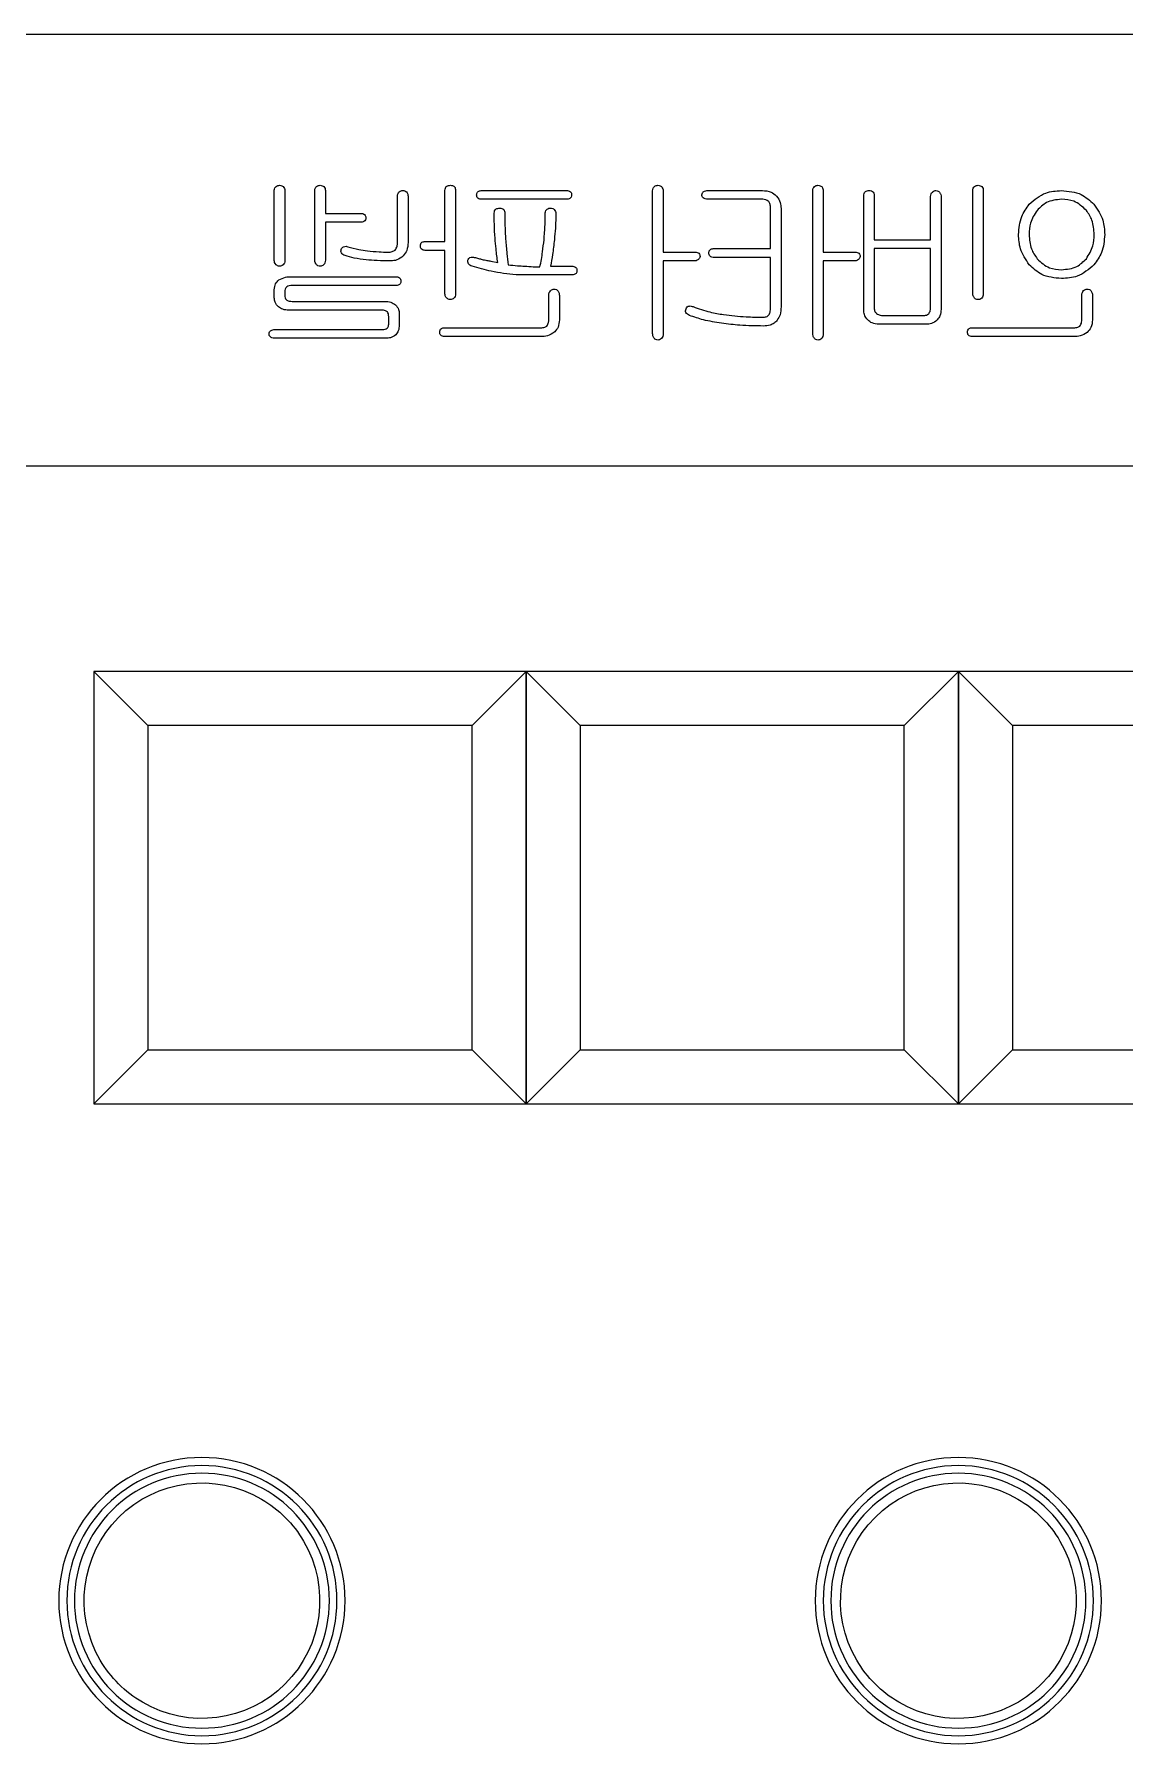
# Model space of a CAD drawing. Header units: millimetres. Extents: x 8533 to 164433, y 5768 to 115327.
# Drawn here: x 49133.3 to 49252.2, y 26641.5 to 26827.9 of the extents above; entities that cross this region are included whole.
import ezdxf

# ---------------------------------------------------------------- set-up
doc = ezdxf.new("R2010")
doc.units = ezdxf.units.MM
doc.header["$LTSCALE"] = 250
doc.layers.add('G-ENP 인버터 판넬', color=255, linetype='Continuous')

# ---------------------------------------------------------------- blocks, each defined once
blk = doc.blocks.new('240808_벽부형 인버터')
at = {"layer": 'G-ENP 인버터 판넬'}
for p, q in [((168.24, 437.42), (-168.24, 437.42)), ((-3.89, 413.07), (-3.89, 397.02)), ((-2.25, 397.02), (-2.25, 413.1)), ((21.03, 413.01), (21.03, 403.48)), ((22.68, 390.82), (22.68, 413.02)), ((39, 413.07), (30.51, 413.07)), ((45.96, 413.01), (45.96, 403.48)), ((47.6, 390.82), (47.6, 413.02)), ((74.15, 413.07), (61.02, 413.07)), ((78.28, 413.1), (78.28, 396.96)), ((79.93, 405.12), (79.93, 413.1)), ((98.55, 413.09), (98.55, 409.5)), ((100.2, 402.18), (100.2, 413.11)), ((104.85, 413.08), (104.85, 402.18)), ((106.5, 402.18), (106.5, 413.11)), ((2.68, 412.09), (2.68, 394.57)), ((4.32, 405.4), (4.32, 412.12)), ((13.09, 412.26), (13.09, 405.4)), ((14.73, 394.54), (14.73, 412.24)), ((27.61, 410.28), (27.61, 394.97)), ((29.25, 404.03), (29.25, 410.33)), ((30.45, 411.7), (39.02, 411.7)), ((61.02, 411.7), (74.15, 411.7)), ((85.68, 412.18), (85.68, 404.99)), ((87.32, 404.95), (87.32, 412.2)), ((98.55, 409.5), (93.07, 409.5)), ((93.07, 408.14), (98.55, 408.14)), ((98.55, 408.14), (98.55, 402.21)), ((13.09, 405.4), (4.32, 405.4)), ((83.02, 405.12), (79.93, 405.12)), ((4.32, 394.78), (4.32, 404.03)), ((4.32, 404.03), (13.09, 404.03)), ((13.09, 404.03), (13.09, 394.78)), ((21.03, 403.48), (16.09, 403.48)), ((16.24, 402.11), (21.03, 402.11)), ((21.03, 402.11), (21.03, 390.82)), ((38.01, 404.03), (29.25, 404.03)), ((29.25, 394.74), (29.25, 402.66)), ((29.25, 402.66), (38.01, 402.66)), ((45.96, 403.48), (41.02, 403.48)), ((41.16, 402.11), (45.96, 402.11)), ((45.96, 402.11), (45.96, 390.82)), ((72.8, 402.08), (71.71, 401.85)), ((79.93, 396.97), (79.93, 403.75)), ((79.93, 403.75), (83.02, 403.75)), ((63.49, 401.29), (60.19, 401.29)), ((60.22, 399.92), (68.86, 399.92)), ((103.91, 399.64), (87.68, 399.64)), ((-20.88, 396.77), (-20.88, 392.91)), ((-19.23, 393.06), (-19.23, 396.75)), ((62.12, 396.72), (62.12, 392.94)), ((63.77, 393.04), (63.77, 396.71)), ((87.65, 398.27), (103.69, 398.27)), ((104.85, 397.35), (104.85, 396.56)), ((106.5, 396.36), (106.5, 397.61)), ((103.73, 395.81), (89.36, 395.81)), ((89.71, 394.44), (104.24, 394.44)), ((-2.16, 391.7), (-17.81, 391.7)), ((5.02, 392.25), (12.4, 392.25)), ((11.72, 393.62), (5.5, 393.62)), ((79.99, 391.7), (65.16, 391.7)), ((87.05, 393.88), (87.05, 392.16)), ((88.69, 392.26), (88.69, 393.42)), ((106.42, 391.43), (89.68, 391.43)), ((-18.02, 390.33), (-2.15, 390.33)), ((64.99, 390.33), (80, 390.33)), ((89.13, 390.06), (106.5, 390.06)), ((-168.24, 370.12), (168.24, 370.12)), ((-67.29, 338.16), (0, 338.16)), ((-8.41, 329.75), (0, 338.16)), ((0, 338.16), (0, 270.86)), ((0, 338.16), (67.29, 338.16)), ((0, 270.86), (0, 338.16)), ((0, 338.16), (8.41, 329.75)), ((58.88, 329.75), (67.29, 338.16)), ((67.29, 338.16), (67.29, 270.86)), ((67.29, 338.16), (134.59, 338.16)), ((67.29, 270.86), (67.29, 338.16)), ((67.29, 338.16), (75.71, 329.75)), ((126.18, 329.75), (134.59, 338.16)), ((134.59, 338.16), (134.59, 270.86)), ((0, 333.95), (0, 304.51)), ((-58.88, 329.75), (-8.41, 329.75)), ((-8.41, 329.75), (-8.41, 279.27)), ((8.41, 329.75), (58.88, 329.75)), ((8.41, 279.27), (8.41, 329.75)), ((58.88, 329.75), (58.88, 279.27)), ((75.71, 329.75), (126.18, 329.75)), ((75.71, 279.27), (75.71, 329.75)), ((126.18, 329.75), (126.18, 279.27)), ((-8.41, 279.27), (-58.88, 279.27)), ((-8.41, 279.27), (0, 270.86)), ((8.41, 279.27), (0, 270.86)), ((58.88, 279.27), (8.41, 279.27)), ((58.88, 279.27), (67.29, 270.86)), ((75.71, 279.27), (67.29, 270.86)), ((126.18, 279.27), (75.71, 279.27)), ((126.18, 279.27), (134.59, 270.86)), ((0, 270.86), (-67.29, 270.86)), ((67.29, 270.86), (0, 270.86)), ((134.59, 270.86), (67.29, 270.86))]:
    blk.add_line(p, q, dxfattribs=at)
for centre, radius in [((0, 193.47), 22.29), ((117.77, 193.47), 22.29), ((0, 193.47), 21.03), ((0, 193.47), 19.85), ((117.77, 193.47), 21.03), ((117.77, 193.47), 19.85)]:
    blk.add_circle(centre, radius, dxfattribs=at)
for centre, start, end in [((0, 193.47), 329.627, 120.373), ((117.77, 193.47), 329.627, 120.373), ((0, 193.47), 120.373, 149.627), ((117.77, 193.47), 120.373, 149.627), ((0, 193.47), 149.627, 300.373), ((117.77, 193.47), 149.627, 300.373), ((0, 193.47), 300.373, 329.627), ((117.77, 193.47), 300.373, 329.627)]:
    blk.add_arc(centre, 18.34, start, end, dxfattribs=at)
for points, knots in [([(-16.04, 413.07), (-17.13, 412.97), (-19.07, 412.81), (-20.49, 411.5), (-21.12, 410.93)], [0, 0, 0, 0, 0.559693, 1, 1, 1, 1]), ([(-11.05, 410.93), (-11.85, 411.63), (-13.3, 412.89), (-15.2, 413.01), (-16.04, 413.07)], [0, 0, 0, 0, 0.558338, 1, 1, 1, 1]), ([(-3.64, 413.68), (-3.73, 413.58), (-3.87, 413.4), (-3.89, 413.17), (-3.89, 413.07)], [0, 0, 0, 0, 0.558588, 1, 1, 1, 1]), ([(-3.07, 413.89), (-3.19, 413.88), (-3.4, 413.86), (-3.57, 413.74), (-3.64, 413.68)], [0, 0, 0, 0, 0.558679, 1, 1, 1, 1]), ([(-2.52, 413.68), (-2.62, 413.75), (-2.78, 413.87), (-2.98, 413.88), (-3.07, 413.89)], [0, 0, 0, 0, 0.557061, 1, 1, 1, 1]), ([(-2.25, 413.1), (-2.26, 413.23), (-2.28, 413.46), (-2.45, 413.61), (-2.52, 413.68)], [0, 0, 0, 0, 0.5596508, 1, 1, 1, 1]), ([(2.93, 412.81), (2.85, 412.69), (2.7, 412.47), (2.69, 412.21), (2.68, 412.09)], [0, 0, 0, 0, 0.558255, 1, 1, 1, 1]), ([(3.49, 413.07), (3.37, 413.05), (3.16, 413.02), (3, 412.87), (2.93, 412.81)], [0, 0, 0, 0, 0.5588526, 1, 1, 1, 1]), ([(4.05, 412.83), (3.96, 412.91), (3.79, 413.05), (3.58, 413.06), (3.49, 413.07)], [0, 0, 0, 0, 0.55894, 1, 1, 1, 1]), ([(4.32, 412.12), (4.31, 412.27), (4.3, 412.54), (4.12, 412.74), (4.05, 412.83)], [0, 0, 0, 0, 0.559846, 1, 1, 1, 1]), ([(13.9, 413.07), (13.78, 413.06), (13.53, 413.05), (13.23, 412.84), (13.1, 412.55), (13.09, 412.35), (13.09, 412.26)], [0, 0, 0, 0, 0.280633, 0.558495, 0.778995, 1, 1, 1, 1]), ([(14.73, 412.24), (14.73, 412.36), (14.71, 412.61), (14.5, 412.92), (14.2, 413.05), (14, 413.06), (13.9, 413.07)], [0, 0, 0, 0, 0.280718, 0.558921, 0.779088, 1, 1, 1, 1]), ([(21.28, 413.68), (21.2, 413.57), (21.05, 413.37), (21.04, 413.12), (21.03, 413.01)], [0, 0, 0, 0, 0.558054, 1, 1, 1, 1]), ([(21.86, 413.89), (21.74, 413.88), (21.53, 413.86), (21.36, 413.74), (21.28, 413.68)], [0, 0, 0, 0, 0.5586087, 1, 1, 1, 1]), ([(22.4, 413.69), (22.31, 413.75), (22.15, 413.87), (21.94, 413.88), (21.86, 413.89)], [0, 0, 0, 0, 0.557179, 1, 1, 1, 1]), ([(22.68, 413.02), (22.67, 413.16), (22.65, 413.42), (22.48, 413.6), (22.4, 413.69)], [0, 0, 0, 0, 0.560101, 1, 1, 1, 1]), ([(30.51, 413.07), (30.04, 413.04), (29.2, 412.99), (28.57, 412.44), (28.29, 412.2)], [0, 0, 0, 0, 0.560287, 1, 1, 1, 1]), ([(39.71, 412.88), (39.58, 412.94), (39.36, 413.05), (39.11, 413.06), (39, 413.07)], [0, 0, 0, 0, 0.5580942, 1, 1, 1, 1]), ([(39.93, 412.39), (39.92, 412.5), (39.89, 412.68), (39.77, 412.82), (39.71, 412.88)], [0, 0, 0, 0, 0.556414, 1, 1, 1, 1]), ([(46.21, 413.68), (46.13, 413.57), (45.98, 413.37), (45.97, 413.12), (45.96, 413.01)], [0, 0, 0, 0, 0.558065, 1, 1, 1, 1]), ([(46.78, 413.89), (46.66, 413.88), (46.45, 413.86), (46.28, 413.74), (46.21, 413.68)], [0, 0, 0, 0, 0.558679, 1, 1, 1, 1]), ([(47.33, 413.69), (47.24, 413.75), (47.07, 413.87), (46.87, 413.88), (46.78, 413.89)], [0, 0, 0, 0, 0.5572718, 1, 1, 1, 1]), ([(47.6, 413.02), (47.59, 413.16), (47.58, 413.42), (47.41, 413.6), (47.33, 413.69)], [0, 0, 0, 0, 0.560112, 1, 1, 1, 1]), ([(61.02, 413.07), (60.91, 413.06), (60.68, 413.05), (60.38, 412.92), (60.22, 412.66), (60.21, 412.48), (60.21, 412.39)], [0, 0, 0, 0, 0.280814, 0.559856, 0.779353, 1, 1, 1, 1]), ([(75, 412.39), (74.99, 412.47), (74.99, 412.62), (74.88, 412.84), (74.6, 413.04), (74.34, 413.06), (74.15, 413.07)], [0, 0, 0, 0, 0.187554, 0.374377, 0.560953, 1, 1, 1, 1]), ([(79.09, 413.89), (78.97, 413.88), (78.73, 413.87), (78.43, 413.68), (78.3, 413.39), (78.29, 413.2), (78.28, 413.1)], [0, 0, 0, 0, 0.280718, 0.558875, 0.779065, 1, 1, 1, 1]), ([(79.93, 413.1), (79.92, 413.23), (79.91, 413.47), (79.68, 413.76), (79.38, 413.88), (79.19, 413.88), (79.09, 413.89)], [0, 0, 0, 0, 0.280714, 0.558352, 0.778621, 1, 1, 1, 1]), ([(85.93, 412.86), (85.85, 412.75), (85.7, 412.54), (85.69, 412.29), (85.68, 412.18)], [0, 0, 0, 0, 0.55828, 1, 1, 1, 1]), ([(86.49, 413.07), (86.38, 413.06), (86.17, 413.04), (86.01, 412.92), (85.93, 412.86)], [0, 0, 0, 0, 0.558433, 1, 1, 1, 1]), ([(87.05, 412.86), (86.95, 412.93), (86.78, 413.05), (86.58, 413.06), (86.49, 413.07)], [0, 0, 0, 0, 0.557311, 1, 1, 1, 1]), ([(87.32, 412.2), (87.31, 412.34), (87.29, 412.6), (87.12, 412.78), (87.05, 412.86)], [0, 0, 0, 0, 0.559661, 1, 1, 1, 1]), ([(98.81, 413.69), (98.72, 413.59), (98.58, 413.42), (98.56, 413.19), (98.55, 413.09)], [0, 0, 0, 0, 0.558647, 1, 1, 1, 1]), ([(99.36, 413.89), (99.25, 413.88), (99.05, 413.86), (98.88, 413.74), (98.81, 413.69)], [0, 0, 0, 0, 0.558361, 1, 1, 1, 1]), ([(99.92, 413.69), (99.83, 413.75), (99.66, 413.87), (99.45, 413.88), (99.36, 413.89)], [0, 0, 0, 0, 0.557375, 1, 1, 1, 1]), ([(100.2, 413.11), (100.19, 413.24), (100.16, 413.47), (99.99, 413.62), (99.92, 413.69)], [0, 0, 0, 0, 0.559421, 1, 1, 1, 1]), ([(105.11, 413.69), (105.03, 413.59), (104.88, 413.41), (104.86, 413.18), (104.85, 413.08)], [0, 0, 0, 0, 0.5584955, 1, 1, 1, 1]), ([(105.68, 413.89), (105.56, 413.88), (105.35, 413.86), (105.19, 413.74), (105.11, 413.69)], [0, 0, 0, 0, 0.558449, 1, 1, 1, 1]), ([(106.22, 413.69), (106.13, 413.75), (105.96, 413.87), (105.76, 413.88), (105.68, 413.89)], [0, 0, 0, 0, 0.557918, 1, 1, 1, 1]), ([(106.5, 413.11), (106.49, 413.24), (106.46, 413.47), (106.29, 413.62), (106.22, 413.69)], [0, 0, 0, 0, 0.5596004, 1, 1, 1, 1]), ([(-21.12, 410.93), (-21.67, 410.13), (-22.65, 408.7), (-22.75, 406.98), (-22.79, 406.22)], [0, 0, 0, 0, 0.558919, 1, 1, 1, 1]), ([(-19.93, 409.98), (-19.31, 410.55), (-18.2, 411.56), (-16.72, 411.65), (-16.07, 411.7)], [0, 0, 0, 0, 0.558281, 1, 1, 1, 1]), ([(-16.07, 411.7), (-15.24, 411.62), (-13.77, 411.48), (-12.73, 410.44), (-12.27, 409.98)], [0, 0, 0, 0, 0.559588, 1, 1, 1, 1]), ([(-9.37, 406.22), (-9.45, 407.19), (-9.58, 408.92), (-10.6, 410.31), (-11.05, 410.93)], [0, 0, 0, 0, 0.559707, 1, 1, 1, 1]), ([(28.29, 412.2), (28.07, 411.88), (27.66, 411.29), (27.62, 410.59), (27.61, 410.28)], [0, 0, 0, 0, 0.5587977, 1, 1, 1, 1]), ([(29.25, 410.33), (29.26, 410.53), (29.27, 410.89), (29.43, 411.2), (29.51, 411.34)], [0, 0, 0, 0, 0.560472, 1, 1, 1, 1]), ([(29.51, 411.34), (29.66, 411.46), (29.94, 411.68), (30.3, 411.69), (30.45, 411.7)], [0, 0, 0, 0, 0.558006, 1, 1, 1, 1]), ([(39.02, 411.7), (39.16, 411.7), (39.41, 411.72), (39.62, 411.85), (39.71, 411.91)], [0, 0, 0, 0, 0.5605208, 1, 1, 1, 1]), ([(39.71, 411.91), (39.78, 411.99), (39.91, 412.13), (39.93, 412.31), (39.93, 412.39)], [0, 0, 0, 0, 0.558185, 1, 1, 1, 1]), ([(60.21, 412.39), (60.21, 412.28), (60.23, 412.05), (60.53, 411.72), (60.83, 411.71), (61.02, 411.7)], [0, 0, 0, 0, 0.2810251, 0.5601138, 1, 1, 1, 1]), ([(62.93, 410.13), (62.84, 410.03), (62.69, 409.85), (62.68, 409.62), (62.67, 409.51)], [0, 0, 0, 0, 0.558784, 1, 1, 1, 1]), ([(63.49, 410.33), (63.38, 410.32), (63.17, 410.3), (63, 410.18), (62.93, 410.13)], [0, 0, 0, 0, 0.558497, 1, 1, 1, 1]), ([(64.04, 410.15), (63.95, 410.21), (63.78, 410.32), (63.58, 410.32), (63.49, 410.33)], [0, 0, 0, 0, 0.557442, 1, 1, 1, 1]), ([(64.31, 409.59), (64.3, 409.71), (64.28, 409.93), (64.11, 410.08), (64.04, 410.15)], [0, 0, 0, 0, 0.558879, 1, 1, 1, 1]), ([(71.42, 410.33), (71.3, 410.32), (71.07, 410.31), (70.77, 410.13), (70.63, 409.85), (70.62, 409.66), (70.61, 409.56)], [0, 0, 0, 0, 0.280783, 0.558716, 0.779117, 1, 1, 1, 1]), ([(72.26, 409.55), (72.25, 409.67), (72.24, 409.92), (72.01, 410.21), (71.71, 410.31), (71.52, 410.32), (71.42, 410.33)], [0, 0, 0, 0, 0.280507, 0.558581, 0.778862, 1, 1, 1, 1]), ([(74.15, 411.7), (74.27, 411.7), (74.5, 411.71), (74.81, 411.85), (74.98, 412.12), (74.99, 412.3), (75, 412.39)], [0, 0, 0, 0, 0.281036, 0.55983, 0.77951, 1, 1, 1, 1]), ([(-21.15, 406.22), (-21.1, 406.98), (-21.01, 408.35), (-20.26, 409.48), (-19.93, 409.98)], [0, 0, 0, 0, 0.559936, 1, 1, 1, 1]), ([(-12.27, 409.98), (-11.85, 409.34), (-11.11, 408.18), (-11.04, 406.82), (-11.02, 406.22)], [0, 0, 0, 0, 0.558795, 1, 1, 1, 1]), ([(62.67, 409.51), (62.68, 408.74), (62.71, 407.37), (62.84, 406), (62.9, 405.4)], [0, 0, 0, 0, 0.559973, 1, 1, 1, 1]), ([(64.51, 405.39), (64.45, 406.17), (64.34, 407.57), (64.32, 408.97), (64.31, 409.59)], [0, 0, 0, 0, 0.559965, 1, 1, 1, 1]), ([(70.61, 409.56), (70.61, 408.8), (70.6, 407.43), (70.52, 406.07), (70.48, 405.47)], [0, 0, 0, 0, 0.560006, 1, 1, 1, 1]), ([(72.14, 405.64), (72.18, 406.37), (72.25, 407.67), (72.26, 408.98), (72.26, 409.55)], [0, 0, 0, 0, 0.559986, 1, 1, 1, 1]), ([(93.07, 409.5), (92.95, 409.5), (92.73, 409.49), (92.43, 409.35), (92.27, 409.09), (92.26, 408.91), (92.25, 408.82)], [0, 0, 0, 0, 0.280911, 0.559837, 0.779325, 1, 1, 1, 1]), ([(92.25, 408.82), (92.26, 408.7), (92.28, 408.48), (92.59, 408.16), (92.89, 408.15), (93.07, 408.14)], [0, 0, 0, 0, 0.280958, 0.559794, 1, 1, 1, 1]), ([(-22.79, 406.22), (-22.71, 405.25), (-22.57, 403.52), (-21.56, 402.12), (-21.12, 401.51)], [0, 0, 0, 0, 0.559659, 1, 1, 1, 1]), ([(-19.93, 402.45), (-20.33, 403.1), (-21.06, 404.26), (-21.12, 405.62), (-21.15, 406.22)], [0, 0, 0, 0, 0.5589, 1, 1, 1, 1]), ([(-11.02, 406.22), (-11.07, 405.45), (-11.16, 404.08), (-11.93, 402.95), (-12.27, 402.45)], [0, 0, 0, 0, 0.55993, 1, 1, 1, 1]), ([(-11.05, 401.51), (-10.5, 402.31), (-9.52, 403.74), (-9.42, 405.46), (-9.37, 406.22)], [0, 0, 0, 0, 0.558925, 1, 1, 1, 1]), ([(62.9, 405.4), (62.98, 404.63), (63.14, 403.25), (63.38, 401.89), (63.49, 401.29)], [0, 0, 0, 0, 0.559982, 1, 1, 1, 1]), ([(65.14, 401.17), (64.99, 401.95), (64.73, 403.35), (64.58, 404.77), (64.51, 405.39)], [0, 0, 0, 0, 0.559945, 1, 1, 1, 1]), ([(70.48, 405.47), (70.42, 404.72), (70.32, 403.4), (70.14, 402.07), (70.07, 401.49)], [0, 0, 0, 0, 0.559972, 1, 1, 1, 1]), ([(71.71, 401.85), (71.81, 402.55), (71.98, 403.82), (72.09, 405.09), (72.14, 405.64)], [0, 0, 0, 0, 0.559995, 1, 1, 1, 1]), ([(83.76, 404.45), (83.76, 404.56), (83.74, 404.77), (83.48, 405.09), (83.2, 405.11), (83.02, 405.12)], [0, 0, 0, 0, 0.281216, 0.56062, 1, 1, 1, 1]), ([(85.68, 404.99), (85.71, 404.56), (85.75, 403.79), (86.21, 403.18), (86.42, 402.91)], [0, 0, 0, 0, 0.560156, 1, 1, 1, 1]), ([(87.69, 403.8), (87.57, 403.99), (87.34, 404.35), (87.33, 404.76), (87.32, 404.95)], [0, 0, 0, 0, 0.5578978, 1, 1, 1, 1]), ([(-16.07, 400.74), (-16.91, 400.81), (-18.4, 400.95), (-19.46, 401.99), (-19.93, 402.45)], [0, 0, 0, 0, 0.5596962, 1, 1, 1, 1]), ([(-12.27, 402.45), (-12.87, 401.89), (-13.96, 400.88), (-15.42, 400.78), (-16.07, 400.74)], [0, 0, 0, 0, 0.5581981, 1, 1, 1, 1]), ([(15.48, 403.29), (15.42, 403.21), (15.31, 403.07), (15.29, 402.89), (15.28, 402.81)], [0, 0, 0, 0, 0.558172, 1, 1, 1, 1]), ([(15.28, 402.81), (15.31, 402.7), (15.35, 402.52), (15.48, 402.38), (15.54, 402.32)], [0, 0, 0, 0, 0.557584, 1, 1, 1, 1]), ([(16.09, 403.48), (15.97, 403.47), (15.75, 403.47), (15.56, 403.34), (15.48, 403.29)], [0, 0, 0, 0, 0.560698, 1, 1, 1, 1]), ([(15.54, 402.32), (15.66, 402.25), (15.88, 402.12), (16.13, 402.11), (16.24, 402.11)], [0, 0, 0, 0, 0.558929, 1, 1, 1, 1]), ([(38.84, 403.35), (38.83, 403.43), (38.83, 403.58), (38.72, 403.79), (38.46, 404), (38.2, 404.02), (38.01, 404.03)], [0, 0, 0, 0, 0.1873799, 0.3742991, 0.5611752, 1, 1, 1, 1]), ([(38.01, 402.66), (38.13, 402.66), (38.36, 402.67), (38.66, 402.82), (38.82, 403.08), (38.83, 403.26), (38.84, 403.35)], [0, 0, 0, 0, 0.281148, 0.559928, 0.779457, 1, 1, 1, 1]), ([(40.41, 403.29), (40.35, 403.21), (40.23, 403.07), (40.22, 402.89), (40.21, 402.81)], [0, 0, 0, 0, 0.558172, 1, 1, 1, 1]), ([(40.21, 402.81), (40.23, 402.7), (40.28, 402.52), (40.41, 402.38), (40.47, 402.32)], [0, 0, 0, 0, 0.557648, 1, 1, 1, 1]), ([(41.02, 403.48), (40.89, 403.47), (40.67, 403.47), (40.49, 403.34), (40.41, 403.29)], [0, 0, 0, 0, 0.560698, 1, 1, 1, 1]), ([(40.47, 402.32), (40.59, 402.25), (40.8, 402.12), (41.05, 402.11), (41.16, 402.11)], [0, 0, 0, 0, 0.558983, 1, 1, 1, 1]), ([(74.15, 402.34), (73.9, 402.29), (73.45, 402.2), (73, 402.12), (72.8, 402.08)], [0, 0, 0, 0, 0.560026, 1, 1, 1, 1]), ([(75.36, 402.66), (75.14, 402.6), (74.73, 402.49), (74.33, 402.39), (74.15, 402.34)], [0, 0, 0, 0, 0.560009, 1, 1, 1, 1]), ([(76.05, 402.63), (75.92, 402.67), (75.69, 402.74), (75.46, 402.68), (75.36, 402.66)], [0, 0, 0, 0, 0.558594, 1, 1, 1, 1]), ([(76.37, 402.2), (76.33, 402.3), (76.28, 402.48), (76.12, 402.58), (76.05, 402.63)], [0, 0, 0, 0, 0.558685, 1, 1, 1, 1]), ([(76.25, 401.66), (76.3, 401.75), (76.4, 401.92), (76.38, 402.11), (76.37, 402.2)], [0, 0, 0, 0, 0.5581242, 1, 1, 1, 1]), ([(83.02, 403.75), (83.13, 403.76), (83.35, 403.77), (83.62, 403.93), (83.75, 404.19), (83.76, 404.36), (83.76, 404.45)], [0, 0, 0, 0, 0.2803631, 0.5592082, 0.7791624, 1, 1, 1, 1]), ([(86.42, 402.91), (86.74, 402.65), (87.31, 402.18), (88.04, 402.13), (88.37, 402.11)], [0, 0, 0, 0, 0.5586215, 1, 1, 1, 1]), ([(88.77, 403.48), (88.55, 403.48), (88.16, 403.5), (87.84, 403.7), (87.69, 403.8)], [0, 0, 0, 0, 0.560977, 1, 1, 1, 1]), ([(88.37, 402.11), (89.08, 402.11), (90.36, 402.12), (91.63, 402.23), (92.19, 402.28)], [0, 0, 0, 0, 0.560013, 1, 1, 1, 1]), ([(92.01, 403.68), (91.4, 403.61), (90.33, 403.51), (89.25, 403.49), (88.77, 403.48)], [0, 0, 0, 0, 0.559975, 1, 1, 1, 1]), ([(95.04, 404.3), (94.48, 404.15), (93.48, 403.88), (92.46, 403.74), (92.01, 403.68)], [0, 0, 0, 0, 0.559856, 1, 1, 1, 1]), ([(92.19, 402.28), (92.81, 402.35), (93.94, 402.47), (95.02, 402.79), (95.49, 402.93)], [0, 0, 0, 0, 0.560105, 1, 1, 1, 1]), ([(95.72, 404.3), (95.59, 404.35), (95.36, 404.43), (95.14, 404.34), (95.04, 404.3)], [0, 0, 0, 0, 0.558118, 1, 1, 1, 1]), ([(95.49, 402.93), (95.62, 402.98), (95.84, 403.07), (95.97, 403.26), (96.03, 403.35)], [0, 0, 0, 0, 0.560108, 1, 1, 1, 1]), ([(96.09, 403.88), (96.04, 403.98), (95.96, 404.15), (95.79, 404.26), (95.72, 404.3)], [0, 0, 0, 0, 0.558475, 1, 1, 1, 1]), ([(96.03, 403.35), (96.07, 403.44), (96.15, 403.62), (96.11, 403.8), (96.09, 403.88)], [0, 0, 0, 0, 0.557848, 1, 1, 1, 1]), ([(98.55, 402.21), (98.57, 402.07), (98.59, 401.82), (98.74, 401.61), (98.81, 401.53)], [0, 0, 0, 0, 0.560322, 1, 1, 1, 1]), ([(99.92, 401.52), (100.01, 401.63), (100.18, 401.82), (100.19, 402.07), (100.2, 402.18)], [0, 0, 0, 0, 0.559108, 1, 1, 1, 1]), ([(104.85, 402.18), (104.87, 402.04), (104.89, 401.79), (105.04, 401.6), (105.11, 401.52)], [0, 0, 0, 0, 0.559384, 1, 1, 1, 1]), ([(106.22, 401.52), (106.31, 401.63), (106.48, 401.82), (106.49, 402.07), (106.5, 402.18)], [0, 0, 0, 0, 0.558948, 1, 1, 1, 1]), ([(-21.12, 401.51), (-20.3, 400.8), (-18.82, 399.54), (-16.89, 399.42), (-16.04, 399.37)], [0, 0, 0, 0, 0.558307, 1, 1, 1, 1]), ([(-16.04, 399.37), (-14.97, 399.46), (-13.05, 399.64), (-11.66, 400.94), (-11.05, 401.51)], [0, 0, 0, 0, 0.559638, 1, 1, 1, 1]), ([(60.19, 401.29), (60.08, 401.28), (59.85, 401.27), (59.55, 401.13), (59.4, 400.87), (59.39, 400.69), (59.38, 400.6)], [0, 0, 0, 0, 0.281065, 0.560072, 0.779318, 1, 1, 1, 1]), ([(59.38, 400.6), (59.39, 400.52), (59.39, 400.37), (59.5, 400.16), (59.77, 399.95), (60.04, 399.93), (60.22, 399.92)], [0, 0, 0, 0, 0.187793, 0.374697, 0.561012, 1, 1, 1, 1]), ([(67.51, 401.29), (67.07, 401.26), (66.28, 401.21), (65.48, 401.18), (65.14, 401.17)], [0, 0, 0, 0, 0.559989, 1, 1, 1, 1]), ([(70.07, 401.49), (69.59, 401.45), (68.74, 401.37), (67.89, 401.31), (67.51, 401.29)], [0, 0, 0, 0, 0.559988, 1, 1, 1, 1]), ([(68.86, 399.92), (70.16, 400.07), (72.48, 400.34), (74.71, 401), (75.7, 401.29)], [0, 0, 0, 0, 0.560133, 1, 1, 1, 1]), ([(75.7, 401.29), (75.82, 401.33), (76.05, 401.4), (76.19, 401.58), (76.25, 401.66)], [0, 0, 0, 0, 0.5606235, 1, 1, 1, 1]), ([(87.68, 399.64), (87.56, 399.64), (87.32, 399.63), (87, 399.51), (86.81, 399.25), (86.79, 399.06), (86.78, 398.97)], [0, 0, 0, 0, 0.280735, 0.560355, 0.779673, 1, 1, 1, 1]), ([(98.81, 401.53), (98.9, 401.45), (99.06, 401.31), (99.27, 401.29), (99.36, 401.29)], [0, 0, 0, 0, 0.559076, 1, 1, 1, 1]), ([(99.36, 401.29), (99.48, 401.3), (99.69, 401.32), (99.85, 401.46), (99.92, 401.52)], [0, 0, 0, 0, 0.559517, 1, 1, 1, 1]), ([(105.8, 399.14), (105.47, 399.32), (104.87, 399.63), (104.2, 399.64), (103.91, 399.64)], [0, 0, 0, 0, 0.558651, 1, 1, 1, 1]), ([(105.11, 401.52), (105.21, 401.44), (105.37, 401.31), (105.58, 401.29), (105.68, 401.29)], [0, 0, 0, 0, 0.559424, 1, 1, 1, 1]), ([(105.68, 401.29), (105.79, 401.3), (105.99, 401.33), (106.15, 401.46), (106.22, 401.52)], [0, 0, 0, 0, 0.557609, 1, 1, 1, 1]), ([(-20.63, 397.49), (-20.71, 397.37), (-20.86, 397.15), (-20.87, 396.88), (-20.88, 396.77)], [0, 0, 0, 0, 0.55842, 1, 1, 1, 1]), ([(-20.05, 397.73), (-20.18, 397.72), (-20.39, 397.7), (-20.56, 397.56), (-20.63, 397.49)], [0, 0, 0, 0, 0.559595, 1, 1, 1, 1]), ([(-19.51, 397.49), (-19.6, 397.57), (-19.76, 397.7), (-19.96, 397.72), (-20.05, 397.73)], [0, 0, 0, 0, 0.559428, 1, 1, 1, 1]), ([(-19.23, 396.75), (-19.24, 396.91), (-19.26, 397.18), (-19.43, 397.4), (-19.51, 397.49)], [0, 0, 0, 0, 0.560336, 1, 1, 1, 1]), ([(-3.89, 397.02), (-3.88, 396.87), (-3.86, 396.61), (-3.71, 396.4), (-3.64, 396.31)], [0, 0, 0, 0, 0.5600545, 1, 1, 1, 1]), ([(-2.52, 396.31), (-2.43, 396.43), (-2.27, 396.64), (-2.26, 396.9), (-2.25, 397.02)], [0, 0, 0, 0, 0.558697, 1, 1, 1, 1]), ([(62.38, 397.47), (62.29, 397.34), (62.14, 397.12), (62.13, 396.84), (62.12, 396.72)], [0, 0, 0, 0, 0.5581326, 1, 1, 1, 1]), ([(62.93, 397.73), (62.81, 397.71), (62.6, 397.68), (62.44, 397.54), (62.38, 397.47)], [0, 0, 0, 0, 0.558918, 1, 1, 1, 1]), ([(63.49, 397.46), (63.4, 397.55), (63.24, 397.7), (63.03, 397.72), (62.93, 397.73)], [0, 0, 0, 0, 0.558916, 1, 1, 1, 1]), ([(63.77, 396.71), (63.76, 396.87), (63.74, 397.15), (63.57, 397.37), (63.49, 397.46)], [0, 0, 0, 0, 0.560129, 1, 1, 1, 1]), ([(78.28, 396.96), (78.29, 396.82), (78.31, 396.58), (78.47, 396.39), (78.54, 396.31)], [0, 0, 0, 0, 0.560369, 1, 1, 1, 1]), ([(79.65, 396.32), (79.74, 396.43), (79.91, 396.62), (79.92, 396.86), (79.93, 396.97)], [0, 0, 0, 0, 0.558539, 1, 1, 1, 1]), ([(86.78, 398.97), (86.78, 398.89), (86.79, 398.73), (86.9, 398.51), (87.19, 398.3), (87.46, 398.28), (87.65, 398.27)], [0, 0, 0, 0, 0.18721, 0.374263, 0.561025, 1, 1, 1, 1]), ([(103.69, 398.27), (103.86, 398.27), (104.17, 398.27), (104.44, 398.13), (104.56, 398.07)], [0, 0, 0, 0, 0.561313, 1, 1, 1, 1]), ([(104.56, 398.07), (104.62, 398.02), (104.74, 397.92), (104.84, 397.66), (104.85, 397.46), (104.85, 397.35)], [0, 0, 0, 0, 0.27953, 0.560379, 1, 1, 1, 1]), ([(106.5, 397.61), (106.47, 397.95), (106.42, 398.54), (105.99, 398.96), (105.8, 399.14)], [0, 0, 0, 0, 0.55967, 1, 1, 1, 1]), ([(-3.64, 396.31), (-3.55, 396.24), (-3.38, 396.1), (-3.17, 396.09), (-3.07, 396.08)], [0, 0, 0, 0, 0.55918, 1, 1, 1, 1]), ([(-3.07, 396.08), (-2.96, 396.09), (-2.75, 396.12), (-2.59, 396.25), (-2.52, 396.31)], [0, 0, 0, 0, 0.559615, 1, 1, 1, 1]), ([(2.68, 394.57), (2.71, 394.22), (2.75, 393.6), (3.14, 393.12), (3.31, 392.91)], [0, 0, 0, 0, 0.560084, 1, 1, 1, 1]), ([(4.61, 393.88), (4.51, 394.03), (4.33, 394.31), (4.33, 394.63), (4.32, 394.78)], [0, 0, 0, 0, 0.557384, 1, 1, 1, 1]), ([(13.09, 394.78), (13.08, 394.59), (13.06, 394.25), (12.82, 394.01), (12.72, 393.91)], [0, 0, 0, 0, 0.5605707, 1, 1, 1, 1]), ([(14.11, 392.91), (14.32, 393.18), (14.69, 393.66), (14.72, 394.27), (14.73, 394.54)], [0, 0, 0, 0, 0.558814, 1, 1, 1, 1]), ([(27.61, 394.97), (27.62, 394.55), (27.65, 393.79), (28.04, 393.14), (28.21, 392.86)], [0, 0, 0, 0, 0.560456, 1, 1, 1, 1]), ([(29.48, 393.75), (29.4, 393.93), (29.26, 394.24), (29.25, 394.59), (29.25, 394.74)], [0, 0, 0, 0, 0.558613, 1, 1, 1, 1]), ([(41.31, 394.99), (40.44, 394.68), (38.88, 394.14), (37.26, 393.86), (36.54, 393.75)], [0, 0, 0, 0, 0.559892, 1, 1, 1, 1]), ([(42.4, 394.63), (42.35, 394.74), (42.24, 394.97), (41.8, 395.15), (41.49, 395.05), (41.31, 394.99)], [0, 0, 0, 0, 0.280434, 0.559564, 1, 1, 1, 1]), ([(41.86, 393.62), (41.97, 393.67), (42.19, 393.78), (42.44, 394.03), (42.5, 394.36), (42.43, 394.54), (42.4, 394.63)], [0, 0, 0, 0, 0.281059, 0.560336, 0.779495, 1, 1, 1, 1]), ([(78.54, 396.31), (78.63, 396.24), (78.79, 396.11), (79, 396.09), (79.09, 396.08)], [0, 0, 0, 0, 0.559618, 1, 1, 1, 1]), ([(79.09, 396.08), (79.21, 396.09), (79.42, 396.12), (79.58, 396.26), (79.65, 396.32)], [0, 0, 0, 0, 0.558902, 1, 1, 1, 1]), ([(87.63, 395.26), (87.44, 395.04), (87.1, 394.63), (87.06, 394.11), (87.05, 393.88)], [0, 0, 0, 0, 0.558864, 1, 1, 1, 1]), ([(89.36, 395.81), (89.01, 395.79), (88.38, 395.77), (87.86, 395.42), (87.63, 395.26)], [0, 0, 0, 0, 0.560509, 1, 1, 1, 1]), ([(88.69, 393.42), (88.7, 393.57), (88.7, 393.84), (88.84, 394.06), (88.89, 394.16)], [0, 0, 0, 0, 0.5612007, 1, 1, 1, 1]), ([(88.89, 394.16), (89.03, 394.26), (89.28, 394.43), (89.58, 394.44), (89.71, 394.44)], [0, 0, 0, 0, 0.557713, 1, 1, 1, 1]), ([(104.54, 395.98), (104.39, 395.92), (104.13, 395.82), (103.85, 395.81), (103.73, 395.81)], [0, 0, 0, 0, 0.558617, 1, 1, 1, 1]), ([(104.24, 394.44), (104.57, 394.45), (105.15, 394.48), (105.64, 394.8), (105.86, 394.94)], [0, 0, 0, 0, 0.560187, 1, 1, 1, 1]), ([(104.85, 396.56), (104.84, 396.43), (104.82, 396.18), (104.62, 396.05), (104.54, 395.98)], [0, 0, 0, 0, 0.5596565, 1, 1, 1, 1]), ([(105.86, 394.94), (106.07, 395.17), (106.44, 395.57), (106.48, 396.12), (106.5, 396.36)], [0, 0, 0, 0, 0.558784, 1, 1, 1, 1]), ([(-20.88, 392.91), (-20.85, 392.49), (-20.79, 391.75), (-20.29, 391.21), (-20.07, 390.97)], [0, 0, 0, 0, 0.560239, 1, 1, 1, 1]), ([(-18.94, 391.96), (-19.05, 392.16), (-19.23, 392.5), (-19.23, 392.88), (-19.23, 393.06)], [0, 0, 0, 0, 0.5572674, 1, 1, 1, 1]), ([(-17.81, 391.7), (-18.03, 391.7), (-18.43, 391.7), (-18.79, 391.88), (-18.94, 391.96)], [0, 0, 0, 0, 0.561771, 1, 1, 1, 1]), ([(-1.43, 391.03), (-1.43, 391.13), (-1.45, 391.35), (-1.7, 391.67), (-1.98, 391.69), (-2.16, 391.7)], [0, 0, 0, 0, 0.281334, 0.560393, 1, 1, 1, 1]), ([(3.31, 392.91), (3.59, 392.69), (4.1, 392.3), (4.74, 392.26), (5.02, 392.25)], [0, 0, 0, 0, 0.558793, 1, 1, 1, 1]), ([(5.5, 393.62), (5.32, 393.62), (4.99, 393.62), (4.73, 393.8), (4.61, 393.88)], [0, 0, 0, 0, 0.561863, 1, 1, 1, 1]), ([(12.72, 393.91), (12.54, 393.81), (12.23, 393.63), (11.88, 393.62), (11.72, 393.62)], [0, 0, 0, 0, 0.55837, 1, 1, 1, 1]), ([(12.4, 392.25), (12.75, 392.28), (13.39, 392.33), (13.89, 392.73), (14.11, 392.91)], [0, 0, 0, 0, 0.559819, 1, 1, 1, 1]), ([(28.21, 392.86), (28.36, 392.69), (28.66, 392.37), (29.41, 392.03), (29.98, 392), (30.33, 391.97)], [0, 0, 0, 0, 0.28007, 0.560201, 1, 1, 1, 1]), ([(30.31, 393.34), (30.13, 393.36), (29.79, 393.39), (29.58, 393.64), (29.48, 393.75)], [0, 0, 0, 0, 0.560371, 1, 1, 1, 1]), ([(36.54, 393.75), (35.39, 393.61), (33.31, 393.37), (31.23, 393.35), (30.31, 393.34)], [0, 0, 0, 0, 0.559939, 1, 1, 1, 1]), ([(30.33, 391.97), (31.55, 391.99), (33.75, 392.02), (35.92, 392.28), (36.88, 392.4)], [0, 0, 0, 0, 0.560008, 1, 1, 1, 1]), ([(36.88, 392.4), (37.83, 392.55), (39.52, 392.81), (41.14, 393.37), (41.86, 393.62)], [0, 0, 0, 0, 0.560106, 1, 1, 1, 1]), ([(62.12, 392.94), (62.15, 392.54), (62.2, 391.83), (62.65, 391.28), (62.85, 391.04)], [0, 0, 0, 0, 0.560141, 1, 1, 1, 1]), ([(64.06, 391.96), (63.95, 392.15), (63.77, 392.49), (63.77, 392.87), (63.77, 393.04)], [0, 0, 0, 0, 0.557157, 1, 1, 1, 1]), ([(65.16, 391.7), (64.94, 391.7), (64.55, 391.7), (64.21, 391.88), (64.06, 391.96)], [0, 0, 0, 0, 0.56175, 1, 1, 1, 1]), ([(80.75, 391.03), (80.74, 391.14), (80.73, 391.36), (80.45, 391.67), (80.17, 391.69), (79.99, 391.7)], [0, 0, 0, 0, 0.281011, 0.560311, 1, 1, 1, 1]), ([(87.05, 392.16), (87.07, 391.83), (87.1, 391.26), (87.44, 390.8), (87.6, 390.6)], [0, 0, 0, 0, 0.560529, 1, 1, 1, 1]), ([(88.95, 391.61), (88.91, 391.66), (88.81, 391.75), (88.71, 391.98), (88.7, 392.15), (88.69, 392.26)], [0, 0, 0, 0, 0.2797152, 0.5603949, 1, 1, 1, 1]), ([(89.68, 391.43), (89.53, 391.43), (89.28, 391.43), (89.05, 391.56), (88.95, 391.61)], [0, 0, 0, 0, 0.561117, 1, 1, 1, 1]), ([(107.09, 391.24), (106.97, 391.3), (106.76, 391.41), (106.53, 391.42), (106.42, 391.43)], [0, 0, 0, 0, 0.557766, 1, 1, 1, 1]), ([(-20.07, 390.97), (-19.71, 390.75), (-19.08, 390.36), (-18.34, 390.34), (-18.02, 390.33)], [0, 0, 0, 0, 0.55869, 1, 1, 1, 1]), ([(-2.15, 390.33), (-2.04, 390.34), (-1.83, 390.35), (-1.56, 390.51), (-1.44, 390.78), (-1.43, 390.94), (-1.43, 391.03)], [0, 0, 0, 0, 0.280347, 0.559048, 0.779177, 1, 1, 1, 1]), ([(21.03, 390.82), (21.04, 390.66), (21.06, 390.38), (21.21, 390.14), (21.28, 390.04)], [0, 0, 0, 0, 0.560231, 1, 1, 1, 1]), ([(21.28, 390.04), (21.37, 389.96), (21.54, 389.81), (21.76, 389.79), (21.86, 389.78)], [0, 0, 0, 0, 0.558732, 1, 1, 1, 1]), ([(21.86, 389.78), (21.98, 389.8), (22.19, 389.82), (22.34, 389.98), (22.4, 390.04)], [0, 0, 0, 0, 0.559037, 1, 1, 1, 1]), ([(22.4, 390.04), (22.49, 390.17), (22.65, 390.41), (22.67, 390.69), (22.68, 390.82)], [0, 0, 0, 0, 0.55906, 1, 1, 1, 1]), ([(45.96, 390.82), (45.97, 390.66), (45.99, 390.38), (46.14, 390.14), (46.21, 390.04)], [0, 0, 0, 0, 0.560223, 1, 1, 1, 1]), ([(46.21, 390.04), (46.3, 389.96), (46.47, 389.81), (46.69, 389.79), (46.78, 389.78)], [0, 0, 0, 0, 0.558788, 1, 1, 1, 1]), ([(46.78, 389.78), (46.9, 389.8), (47.12, 389.82), (47.27, 389.98), (47.33, 390.04)], [0, 0, 0, 0, 0.558968, 1, 1, 1, 1]), ([(47.33, 390.04), (47.42, 390.17), (47.58, 390.41), (47.6, 390.69), (47.6, 390.82)], [0, 0, 0, 0, 0.559086, 1, 1, 1, 1]), ([(62.85, 391.04), (63.21, 390.8), (63.87, 390.37), (64.65, 390.34), (64.99, 390.33)], [0, 0, 0, 0, 0.558648, 1, 1, 1, 1]), ([(80, 390.33), (80.11, 390.33), (80.33, 390.34), (80.6, 390.51), (80.73, 390.77), (80.74, 390.94), (80.75, 391.03)], [0, 0, 0, 0, 0.280379, 0.55933, 0.779051, 1, 1, 1, 1]), ([(87.6, 390.6), (87.85, 390.42), (88.31, 390.09), (88.88, 390.07), (89.13, 390.06)], [0, 0, 0, 0, 0.558295, 1, 1, 1, 1]), ([(106.5, 390.06), (106.63, 390.06), (106.85, 390.08), (107.03, 390.21), (107.11, 390.27)], [0, 0, 0, 0, 0.560006, 1, 1, 1, 1]), ([(107.32, 390.75), (107.3, 390.85), (107.26, 391.03), (107.14, 391.18), (107.09, 391.24)], [0, 0, 0, 0, 0.5581519, 1, 1, 1, 1]), ([(107.11, 390.27), (107.18, 390.35), (107.3, 390.49), (107.31, 390.67), (107.32, 390.75)], [0, 0, 0, 0, 0.558178, 1, 1, 1, 1])]:
    blk.add_open_spline(points, degree=3, knots=knots, dxfattribs=at)

msp = doc.modelspace()

# ---------------------------------------------------------------- block references
at = {"layer": 'G-ENP 인버터 판넬', "xscale": -0.7, "yscale": 0.7, "zscale": 0.7}
msp.add_blockref('240808_벽부형 인버터', (49234.03, 26521.71), dxfattribs=at)

doc.saveas('drawing.dxf')
